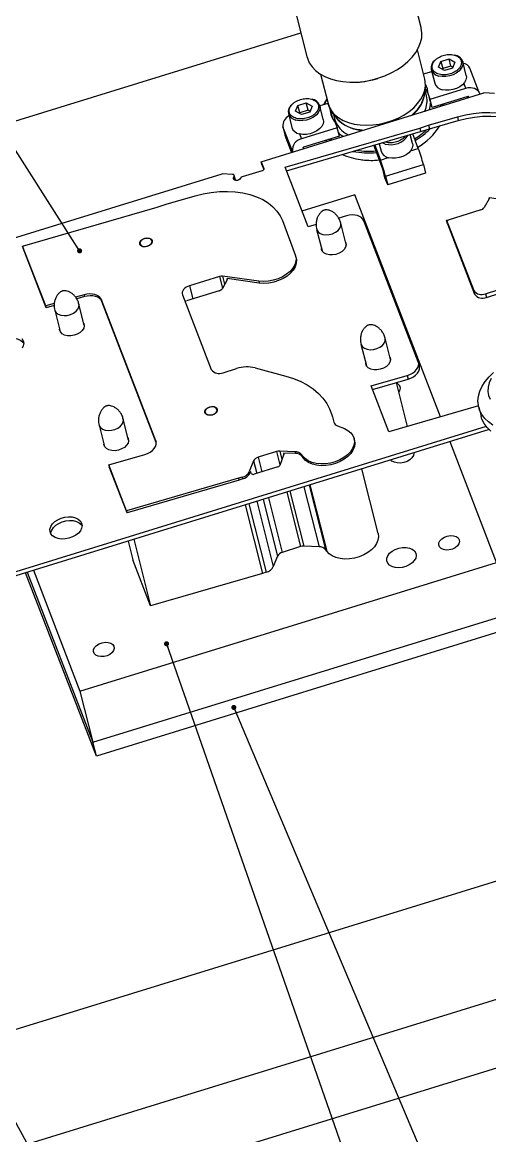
# Model space of a CAD drawing. Header units: millimetres. Extents: x 4 to 895, y 5 to 1495.
# Drawn here: x 657 to 750.6, y 181.5 to 404.5 of the extents above; entities that cross this region are included whole.
import ezdxf

# ---------------------------------------------------------------- set-up
doc = ezdxf.new("R2010")
doc.units = ezdxf.units.MM
doc.dimstyles.new('SLDDIMSTYLE1', dxfattribs={"dimtxt": 0.18, "dimasz": 1.016, "dimexe": 0, "dimexo": 0.0625, "dimgap": 0, "dimtad": 0, "dimtih": 1, "dimtoh": 1, "dimdec": 0, "dimrnd": 1e-09, "dimzin": 0, "dimdsep": 46, "dimtxsty": 'Standard', "dimblk1": 'DOT', "dimblk2": 'DOT', "dimsah": 1, "dimcen": 0.09, "dimadec": 0, "dimazin": 0, "dimtfac": 1.016, "dimtdec": 0, "dimtofl": 0, "dimtmove": 0, "dimatfit": 3, "dimldrblk": 'DOT', "dimfxl": 1, "dimfrac": 2, "dimtolj": 1, "dimtzin": 0, "dimarcsym": 0})

# ---------------------------------------------------------------- blocks, each defined once
blk = doc.blocks.new('_Dot')
at = {"color": 0, "linetype": 'ByBlock', "lineweight": -2}
blk.add_line((-0.5, 0), (-1, 0), dxfattribs=at)
at = {"color": 0, "linetype": 'ByBlock', "const_width": 0.5}
blk.add_lwpolyline([(-0.25, 0, 1), (0.25, 0, 1)], format="xyb", close=True, dxfattribs=at)

msp = doc.modelspace()

# ---------------------------------------------------------------- linework, layer by layer
at = {"color": 7, "linetype": 'Continuous', "lineweight": 25}
for p, q in [((736.909, 403.432), (731.435, 425.116)), ((708.529, 419.333), (714.002, 397.649)), ((554.185, 353.445), (712.803, 402.401)), ((737.642, 393.123), (736.16, 398.994)), ((740.841, 396.673), (742.493, 397.183)), ((742.493, 397.183), (743.674, 396.517)), ((742.862, 395.718), (742.493, 397.183)), ((738.917, 395.028), (739.61, 392.281)), ((740.37, 395.497), (740.841, 396.673)), ((741.551, 394.831), (740.37, 395.497)), ((740.841, 396.673), (741.21, 395.208)), ((741.21, 395.208), (741.15, 395.057)), ((742.862, 395.718), (741.21, 395.208)), ((743.203, 395.341), (741.551, 394.831)), ((743.263, 395.492), (742.862, 395.718)), ((743.674, 396.517), (743.203, 395.341)), ((745.913, 393.872), (745.219, 396.619)), ((748.532, 390.405), (746.649, 395.285)), ((716.768, 394.099), (718.25, 388.228)), ((737.383, 394.147), (739.012, 394.65)), ((704.855, 376.578), (749.466, 390.347)), ((737.608, 390.207), (737.749, 391.58)), ((737.971, 389.778), (737.681, 390.923)), ((738.695, 389.092), (745.849, 391.3)), ((751.569, 390.231), (749.466, 390.347)), ((712.226, 387.841), (713.879, 388.351)), ((713.879, 388.351), (715.06, 387.685)), ((714.248, 386.886), (713.879, 388.351)), ((718.214, 388.23), (716.618, 387.738)), ((718.214, 388.23), (718.629, 387.155)), ((738.695, 389.092), (738.28, 390.167)), ((738.28, 390.167), (738.695, 388.525)), ((739.111, 387.443), (738.695, 389.092)), ((739.111, 387.443), (738.794, 388.265)), ((746.265, 389.651), (739.111, 387.443)), ((741.149, 387.78), (741.182, 388.082)), ((741.512, 387.892), (741.464, 388.17)), ((746.243, 389.352), (746.142, 389.613)), ((746.429, 389.41), (746.379, 389.607)), ((748.582, 390.248), (748.622, 390.087)), ((710.303, 386.197), (710.996, 383.45)), ((711.756, 386.666), (712.226, 387.841)), ((712.937, 386), (711.756, 386.666)), ((712.596, 386.376), (712.226, 387.841)), ((712.596, 386.376), (712.536, 386.226)), ((714.248, 386.886), (712.596, 386.376)), ((714.589, 386.51), (712.937, 386)), ((714.649, 386.66), (714.248, 386.886)), ((715.06, 387.685), (714.589, 386.51)), ((717.298, 385.041), (716.605, 387.788)), ((718.629, 387.155), (719.043, 385.512)), ((718.888, 386.819), (719.664, 385.677)), ((719.259, 386.273), (719.548, 385.127)), ((740.817, 387.677), (740.864, 387.984)), ((719.045, 385.506), (719.049, 385.41)), ((719.681, 384.427), (720.096, 383.351)), ((736.602, 383.323), (738.39, 383.876)), ((738.39, 383.876), (744.152, 385.551)), ((738.39, 383.876), (738.575, 383.143)), ((738.575, 383.143), (744.337, 384.818)), ((744.152, 385.551), (744.337, 384.818)), ((711.097, 378.678), (709.215, 383.558)), ((709.215, 383.558), (709.649, 381.836)), ((709.629, 375.476), (736.602, 383.323)), ((710.952, 378.46), (709.649, 381.836)), ((709.903, 374.769), (736.787, 382.59)), ((720.096, 383.351), (712.942, 381.143)), ((720.512, 381.703), (713.359, 379.495)), ((720.512, 381.703), (720.096, 383.351)), ((735.157, 380.25), (734.718, 381.989)), ((736.33, 379.244), (735.215, 382.133)), ((736.602, 383.323), (736.787, 382.59)), ((736.787, 382.59), (738.575, 383.143)), ((713.332, 379.194), (713.282, 379.392)), ((718.398, 381.05), (718.632, 380.83)), ((718.76, 381.162), (719.008, 380.946)), ((729.163, 375.255), (727.388, 379.856)), ((727.586, 379.914), (728.747, 376.904)), ((728.473, 380.172), (728.855, 378.659)), ((736.953, 379.929), (737.062, 380.004)), ((711.097, 378.678), (711.138, 378.517)), ((724.986, 376.956), (725.119, 376.941)), ((705.029, 374.743), (701.073, 373.522)), ((704.855, 376.578), (705.388, 375.197)), ((705.04, 375.846), (704.855, 376.578)), ((705.04, 375.846), (705.369, 374.993)), ((714.257, 363.509), (709.629, 375.476)), ((729.649, 373.363), (729.206, 375.121)), ((729.759, 373.672), (737.342, 376.013)), ((737.342, 376.013), (737.777, 374.291)), ((652.396, 360.387), (697.007, 374.156)), ((699.11, 374.04), (697.007, 374.156)), ((699.32, 373.359), (699.446, 373.675)), ((699.446, 373.675), (699.631, 372.942)), ((699.644, 373.09), (699.459, 373.823)), ((699.596, 372.854), (699.631, 372.942)), ((730.194, 371.951), (729.649, 373.363)), ((729.759, 373.672), (730.194, 371.951)), ((737.777, 374.291), (730.194, 371.951)), ((684.05, 367.498), (685.838, 368.051)), ((685.838, 368.051), (691.6, 369.726)), ((723.599, 369.954), (713.027, 366.691)), ((740.76, 325.47), (723.599, 369.954)), ((750.497, 369.113), (749.537, 367.402)), ((756.924, 368.466), (750.498, 369.365)), ((750.498, 369.365), (750.533, 369.226)), ((657.078, 359.651), (684.05, 367.498)), ((748.865, 366.915), (742.322, 364.895)), ((709.123, 364.769), (711.69, 357.916)), ((715.865, 363.977), (714.257, 363.509)), ((721.924, 365.74), (720.38, 365.29)), ((721.888, 359.993), (720.815, 364.247)), ((736.319, 336.519), (725.425, 364.76)), ((741.961, 364.879), (747.416, 350.77)), ((742.146, 364.146), (741.961, 364.879)), ((742.146, 364.146), (747.601, 350.038)), ((715.967, 363.023), (717.041, 358.769)), ((715.967, 363.023), (716.006, 362.899)), ((661.705, 347.684), (657.078, 359.651)), ((657.078, 359.651), (657.17, 359.285)), ((661.798, 347.318), (657.17, 359.285)), ((680.577, 360.104), (680.617, 359.944)), ((683.041, 360.556), (683.001, 360.716)), ((711.861, 357.299), (711.769, 357.665)), ((696.514, 353.6), (690.505, 351.745)), ((698.037, 352.921), (697.078, 351.21)), ((704.373, 352.641), (697.126, 353.655)), ((704.465, 352.274), (698.039, 353.174)), ((698.039, 353.174), (698.074, 353.035)), ((696.406, 350.724), (689.863, 348.704)), ((747.416, 350.77), (747.601, 350.038)), ((749.798, 350.133), (752.451, 350.952)), ((749.798, 350.133), (749.983, 349.4)), ((749.983, 349.4), (752.636, 350.22)), ((663.416, 348.182), (661.705, 347.684)), ((669.372, 349.914), (667.686, 349.424)), ((669.465, 349.548), (667.92, 349.099)), ((669.429, 343.802), (668.355, 348.056)), ((683.768, 320.694), (672.873, 348.935)), ((683.848, 320.36), (672.966, 348.569)), ((689.071, 349.928), (694.865, 334.945)), ((661.705, 347.684), (661.798, 347.318)), ((663.405, 347.785), (661.798, 347.318)), ((663.507, 346.832), (664.581, 342.578)), ((663.507, 346.832), (663.547, 346.708)), ((730.767, 336.977), (729.693, 341.231)), ((724.846, 340.008), (725.919, 335.753)), ((724.846, 340.008), (724.885, 339.884)), ((697.246, 334.308), (699.899, 335.127)), ((703.618, 335.271), (709.794, 333.617)), ((736.552, 335.638), (736.367, 336.37)), ((726.887, 331.676), (734.097, 333.773)), ((727.161, 330.969), (734.282, 333.041)), ((734.157, 323.549), (731.934, 332.358)), ((734.097, 333.773), (734.282, 333.041)), ((730.447, 322.47), (726.887, 331.676)), ((693.599, 326.347), (693.639, 326.188)), ((696.063, 326.8), (696.023, 326.959)), ((718.992, 325.899), (719.117, 325.454)), ((748.364, 327.682), (730.447, 322.47)), ((748.431, 327.378), (748.893, 325.546)), ((749.928, 323.524), (604.426, 278.615)), ((672.386, 323.816), (673.46, 319.562)), ((672.386, 323.816), (672.426, 323.692)), ((678.308, 320.786), (677.234, 325.04)), ((719.117, 325.454), (719.42, 324.378)), ((720.12, 323.679), (721.511, 323.114)), ((750.505, 322.912), (604.394, 277.816)), ((723.546, 320.763), (723.453, 321.129)), ((752.011, 296.304), (742.678, 320.496)), ((674.336, 315.851), (681.546, 317.948)), ((707.95, 318.517), (704.245, 317.374)), ((709.368, 317.971), (708.558, 315.742)), ((711.647, 318.493), (708.578, 318.603)), ((711.739, 318.126), (709.319, 318.213)), ((709.319, 318.213), (709.375, 317.991)), ((713.175, 317.611), (712.951, 317.923)), ((713.267, 317.244), (713.044, 317.557)), ((677.896, 306.645), (674.336, 315.851)), ((674.336, 315.851), (674.428, 315.485)), ((677.988, 306.279), (674.428, 315.485)), ((703.327, 316.644), (702.476, 314.521)), ((702.714, 314.519), (702.568, 314.155)), ((702.858, 314.147), (702.714, 314.519)), ((708.201, 315.453), (703.453, 313.987)), ((728.261, 302.083), (724.991, 315.037)), ((700.331, 313.172), (677.896, 306.645)), ((700.423, 312.806), (677.988, 306.279)), ((701.052, 313.395), (700.331, 313.172)), ((700.331, 313.172), (700.423, 312.806)), ((701.144, 313.028), (700.423, 312.806)), ((701.676, 307.841), (705.139, 294.125)), ((677.896, 306.645), (677.988, 306.279)), ((678.188, 300.592), (679.144, 296.804)), ((679.334, 300.946), (682.704, 287.598)), ((712.758, 299.471), (709.053, 298.327)), ((716.455, 299.446), (713.386, 299.557)), ((717.983, 298.564), (717.759, 298.877)), ((682.704, 287.598), (679.144, 296.804)), ((708.135, 297.598), (707.284, 295.474)), ((659.22, 294.738), (668.553, 270.545)), ((668.553, 270.545), (752.011, 296.304)), ((671.836, 257.542), (657.671, 294.259)), ((657.998, 294.36), (671.142, 260.289)), ((705.139, 294.125), (682.704, 287.598)), ((705.86, 294.348), (705.139, 294.125)), ((671.142, 260.289), (754.6, 286.048)), ((755.293, 283.301), (671.836, 257.542)), ((668.553, 270.545), (671.142, 260.289)), ((671.836, 257.542), (671.142, 260.289)), ((834.457, 257.939), (567.391, 175.511)), ((840.004, 235.962), (572.939, 153.534)), ((844.74, 223.687), (577.675, 141.259))]:
    msp.add_line(p, q, dxfattribs=at)
at = {"color": 8, "linetype": 'Continuous', "lineweight": 25}
for p, q in [((745.849, 391.3), (745.463, 392.3)), ((746.379, 389.607), (746.374, 389.62)), ((735.008, 385.885), (735.447, 386.277)), ((712.557, 382.143), (712.942, 381.143)), ((734.776, 378.764), (736.33, 379.244)), ((728.747, 376.904), (730.302, 377.383)), ((705.388, 375.197), (705.401, 375.147)), ((699.32, 373.359), (699.423, 372.949)), ((696.514, 353.6), (697.105, 351.259)), ((697.126, 353.655), (697.536, 352.028)), ((704.373, 352.641), (704.465, 352.274)), ((690.505, 351.745), (691.17, 349.108)), ((669.372, 349.914), (669.465, 349.548)), ((672.873, 348.935), (672.966, 348.569)), ((683.768, 320.694), (683.844, 320.392)), ((704.245, 317.374), (704.981, 314.459)), ((707.95, 318.517), (708.613, 315.892)), ((708.578, 318.603), (708.996, 316.947)), ((711.647, 318.493), (711.739, 318.126)), ((712.951, 317.923), (713.044, 317.557)), ((713.175, 317.611), (713.267, 317.244)), ((702.476, 314.521), (702.568, 314.155)), ((703.327, 316.644), (703.958, 314.143)), ((701.052, 313.395), (701.144, 313.028)), ((709.997, 310.409), (712.758, 299.471)), ((710.599, 310.595), (713.386, 299.557)), ((713.421, 311.466), (716.455, 299.446)), ((714.497, 311.798), (717.759, 298.877)), ((714.631, 311.84), (717.983, 298.564)), ((702.397, 308.064), (705.86, 294.348)), ((703.983, 308.553), (707.284, 295.474)), ((705.269, 308.95), (708.135, 297.598)), ((706.292, 309.266), (709.053, 298.327))]:
    msp.add_line(p, q, dxfattribs=at)
at = {"color": 7, "linetype": 'Continuous', "lineweight": 25, "flags": 128}
for points in [[(728.252, 393.291), (729.616, 393.773), (730.916, 394.358), (732.134, 395.036), (733.25, 395.798), (734.248, 396.632), (735.113, 397.525), (735.831, 398.464), (736.392, 399.435), (736.788, 400.422), (737.011, 401.411), (737.06, 402.386), (736.932, 403.334), (736.909, 403.432)], [(714.002, 397.649), (714.108, 397.288), (714.495, 396.409), (715.048, 395.593), (715.759, 394.851), (716.617, 394.196), (717.608, 393.637), (718.719, 393.183), (719.932, 392.84), (721.229, 392.614), (722.589, 392.508), (723.994, 392.524), (725.42, 392.661), (726.847, 392.918), (728.252, 393.291)], [(718.25, 388.228), (718.538, 387.428), (719.001, 386.659), (719.624, 385.963), (720.395, 385.35), (721.3, 384.833), (722.325, 384.419), (723.449, 384.118), (724.654, 383.933), (725.918, 383.869), (727.218, 383.926), (728.53, 384.103), (729.833, 384.398), (731.101, 384.805), (732.314, 385.317), (733.448, 385.924), (734.484, 386.616), (735.404, 387.381), (736.19, 388.204), (736.83, 389.071), (737.311, 389.967), (737.624, 390.876), (737.765, 391.781), (737.731, 392.667), (737.642, 393.123)], [(745.913, 393.872), (745.955, 393.485), (745.855, 392.972), (745.589, 392.465), (745.17, 391.992), (744.621, 391.576), (743.972, 391.242), (743.258, 391.006), (742.517, 390.882), (741.789, 390.877), (741.114, 390.99)], [(745.849, 391.3), (746.304, 391.404), (746.758, 391.436), (747.195, 391.396), (747.597, 391.284), (747.949, 391.106), (748.238, 390.867), (748.451, 390.577), (748.582, 390.248)], [(718.018, 389.146), (717.718, 388.683), (717.322, 387.955)], [(718.04, 389.059), (717.884, 388.811), (717.45, 387.995)], [(744.152, 385.551), (745.764, 385.957), (747.395, 386.243), (749.026, 386.407), (750.636, 386.446), (752.206, 386.359), (753.716, 386.148), (755.148, 385.815), (756.484, 385.365), (757.708, 384.803), (758.804, 384.135), (759.76, 383.37), (760.563, 382.518), (761.204, 381.589), (761.675, 380.594)], [(717.298, 385.041), (717.341, 384.653), (717.241, 384.141), (716.975, 383.634), (716.556, 383.16), (716.007, 382.745), (715.358, 382.41), (714.644, 382.175), (713.903, 382.051), (713.175, 382.045), (712.5, 382.158)], [(744.337, 384.818), (745.949, 385.224), (747.58, 385.511), (749.211, 385.674), (750.821, 385.713), (752.391, 385.626), (753.901, 385.416), (755.333, 385.083), (756.669, 384.633), (757.893, 384.07), (758.989, 383.403), (759.945, 382.638), (760.748, 381.786), (761.389, 380.856), (761.86, 379.861)], [(717.766, 380.855), (717.863, 380.697), (717.92, 380.61)], [(735.157, 380.25), (735.199, 379.863), (735.1, 379.35), (734.833, 378.843), (734.414, 378.37), (733.866, 377.954), (733.217, 377.62), (732.502, 377.384), (731.761, 377.26), (731.034, 377.255), (730.358, 377.368)], [(736.245, 379.465), (736.773, 379.805), (736.953, 379.929)], [(705.388, 375.197), (705.402, 375.134), (705.397, 375.069), (705.373, 375.002), (705.332, 374.937), (705.274, 374.877), (705.203, 374.823), (705.12, 374.778), (705.029, 374.743)], [(699.446, 373.675), (699.464, 373.741), (699.462, 373.807), (699.442, 373.868), (699.404, 373.922), (699.35, 373.968), (699.28, 374.004), (699.2, 374.028), (699.11, 374.04)], [(700.726, 373.257), (700.585, 373.07), (700.362, 372.921), (700.089, 372.83), (699.808, 372.812), (699.559, 372.868), (699.379, 372.992), (699.295, 373.164), (699.32, 373.359)], [(691.6, 369.726), (693.212, 370.132), (694.844, 370.418), (696.474, 370.582), (698.085, 370.621), (699.654, 370.534), (701.164, 370.323), (702.596, 369.99), (703.932, 369.54), (705.156, 368.978), (706.252, 368.31), (707.208, 367.545), (708.012, 366.693), (708.653, 365.764), (709.123, 364.769)], [(725.425, 364.76), (725.235, 365.097), (724.946, 365.389), (724.568, 365.624), (724.116, 365.795), (723.605, 365.894), (723.056, 365.918), (722.489, 365.866), (721.924, 365.74)], [(683.005, 360.785), (683.028, 360.457), (682.862, 360.122), (682.533, 359.83), (682.09, 359.627), (681.602, 359.543), (681.142, 359.591), (680.781, 359.763), (680.573, 360.034), (680.55, 360.362), (680.715, 360.698), (681.044, 360.989), (681.487, 361.192), (681.975, 361.276), (682.435, 361.228), (682.797, 361.056), (683.005, 360.785)], [(680.596, 360.042), (680.8, 359.776), (681.155, 359.607), (681.606, 359.56), (682.085, 359.642), (682.518, 359.842), (682.841, 360.127), (683.003, 360.456), (682.981, 360.778), (682.777, 361.043), (682.422, 361.212), (681.971, 361.259), (681.493, 361.177), (681.059, 360.978), (680.736, 360.692), (680.574, 360.363), (680.596, 360.042)], [(721.775, 360.443), (721.816, 360.35), (721.888, 359.904), (721.776, 359.436), (721.488, 358.981), (721.046, 358.572), (720.483, 358.24), (719.84, 358.009), (719.164, 357.897), (718.507, 357.911), (717.917, 358.052), (717.437, 358.307), (717.103, 358.659), (716.94, 359.081), (716.927, 359.219)], [(711.69, 357.916), (711.834, 357.272), (711.796, 356.596), (711.579, 355.911), (711.189, 355.24), (710.641, 354.605), (709.951, 354.027), (709.144, 353.525), (708.246, 353.118), (707.287, 352.818), (706.3, 352.635), (705.318, 352.575), (704.373, 352.641)], [(711.861, 357.299), (711.926, 356.906), (711.888, 356.23), (711.671, 355.545), (711.282, 354.874), (710.733, 354.238), (710.044, 353.66), (709.236, 353.159), (708.338, 352.752), (707.38, 352.451), (706.393, 352.268), (705.41, 352.209), (704.465, 352.274)], [(690.505, 351.745), (690.141, 351.606), (689.81, 351.426), (689.524, 351.211), (689.294, 350.969), (689.129, 350.709), (689.034, 350.443), (689.015, 350.179), (689.071, 349.928)], [(672.873, 348.935), (672.683, 349.272), (672.394, 349.564), (672.016, 349.799), (671.564, 349.97), (671.054, 350.069), (670.504, 350.093), (669.937, 350.041), (669.372, 349.914)], [(672.966, 348.569), (672.776, 348.906), (672.487, 349.198), (672.109, 349.433), (671.656, 349.604), (671.146, 349.703), (670.597, 349.726), (670.029, 349.674), (669.465, 349.548)], [(669.316, 344.252), (669.357, 344.158), (669.429, 343.713), (669.317, 343.245), (669.029, 342.79), (668.587, 342.381), (668.024, 342.049), (667.381, 341.818), (666.705, 341.706), (666.048, 341.72), (665.458, 341.86), (664.978, 342.116), (664.644, 342.468), (664.481, 342.89), (664.468, 343.028)], [(651.036, 338.606), (651.054, 338.81), (651.218, 339.328), (651.547, 339.829), (652.021, 340.287), (652.616, 340.678), (653.299, 340.979), (654.033, 341.176), (654.78, 341.256), (655.498, 341.217), (656.149, 341.059), (656.698, 340.792), (657.115, 340.43), (657.288, 340.184)], [(656.93, 341.163), (657.193, 340.725)], [(657.193, 340.725), (657.288, 340.236), (657.209, 339.721), (656.961, 339.208)], [(730.654, 337.428), (730.695, 337.334), (730.767, 336.888), (730.655, 336.42), (730.367, 335.965), (729.925, 335.557), (729.362, 335.224), (728.719, 334.994), (728.043, 334.881), (727.386, 334.896), (726.796, 335.036), (726.316, 335.291), (725.982, 335.643), (725.819, 336.065), (725.806, 336.204)], [(734.097, 333.773), (734.655, 333.976), (735.165, 334.245), (735.607, 334.569), (735.965, 334.935), (736.222, 335.329), (736.371, 335.735), (736.403, 336.137), (736.319, 336.519)], [(734.282, 333.041), (734.84, 333.244), (735.35, 333.512), (735.792, 333.836), (736.149, 334.202), (736.407, 334.596), (736.556, 335.002), (736.588, 335.404), (736.552, 335.638)], [(709.794, 333.617), (711.332, 333.137), (712.766, 332.547), (714.085, 331.852), (715.276, 331.06), (716.329, 330.176), (717.234, 329.21), (717.984, 328.168), (718.572, 327.061), (718.992, 325.899)], [(751.281, 323.826), (750.385, 324.447), (749.634, 325.158), (749.04, 325.949), (748.612, 326.807), (748.358, 327.718), (748.28, 328.669), (748.38, 329.643), (748.657, 330.626), (749.107, 331.602), (749.721, 332.556), (750.491, 333.473), (751.405, 334.338)], [(750.921, 333.127), (750.539, 332.278), (750.323, 331.423), (750.279, 330.581), (750.407, 329.766), (750.704, 328.996)], [(696.027, 327.029), (696.05, 326.701), (695.884, 326.365), (695.555, 326.074), (695.113, 325.871), (694.624, 325.787), (694.164, 325.834), (693.803, 326.007), (693.595, 326.278), (693.572, 326.606), (693.738, 326.941), (694.067, 327.233), (694.509, 327.436), (694.997, 327.52), (695.457, 327.472), (695.819, 327.299), (696.027, 327.029)], [(693.619, 326.285), (693.823, 326.02), (694.177, 325.851), (694.628, 325.804), (695.107, 325.886), (695.541, 326.085), (695.863, 326.371), (696.026, 326.7), (696.003, 327.021), (695.799, 327.287), (695.445, 327.456), (694.994, 327.503), (694.515, 327.42), (694.081, 327.221), (693.759, 326.936), (693.596, 326.607), (693.619, 326.285)], [(750.847, 322.615), (750.096, 323.327), (749.502, 324.118), (749.075, 324.976), (748.893, 325.546)], [(678.194, 321.236), (678.236, 321.143), (678.308, 320.697), (678.196, 320.229), (677.908, 319.774), (677.466, 319.365), (676.903, 319.033), (676.259, 318.802), (675.584, 318.69), (674.927, 318.704), (674.336, 318.845), (673.857, 319.1), (673.523, 319.452), (673.36, 319.874), (673.347, 320.012)], [(721.511, 323.114), (722.213, 322.752), (722.782, 322.293), (723.198, 321.752), (723.449, 321.147), (723.525, 320.497), (723.425, 319.824), (723.152, 319.15), (722.715, 318.496), (722.127, 317.884), (721.409, 317.335), (720.583, 316.865), (719.677, 316.491), (718.72, 316.224), (717.743, 316.073), (716.779, 316.044), (715.859, 316.136), (715.012, 316.348), (714.267, 316.672), (713.648, 317.097), (713.175, 317.611)], [(681.546, 317.948), (682.103, 318.151), (682.613, 318.42), (683.056, 318.744), (683.413, 319.11), (683.671, 319.504), (683.819, 319.91), (683.852, 320.312), (683.768, 320.694)], [(723.546, 320.763), (723.618, 320.131), (723.518, 319.458), (723.245, 318.783), (722.807, 318.13), (722.22, 317.518), (721.501, 316.968), (720.675, 316.499), (719.769, 316.124), (718.812, 315.857), (717.836, 315.707), (716.872, 315.677), (715.951, 315.77), (715.105, 315.982), (714.359, 316.306), (713.74, 316.731), (713.267, 317.244)], [(735.459, 318.268), (735.458, 318.205), (735.347, 317.742), (735.062, 317.291), (734.625, 316.886), (734.067, 316.558), (733.43, 316.329), (732.761, 316.218), (732.111, 316.232), (731.526, 316.371), (731.051, 316.624), (730.821, 316.837)], [(668.877, 304.19), (668.972, 303.7), (668.893, 303.185), (668.645, 302.672), (668.241, 302.189), (667.703, 301.762), (667.06, 301.414), (666.346, 301.163), (665.601, 301.024), (664.863, 301.003), (664.174, 301.102), (663.57, 301.316), (663.084, 301.632), (662.741, 302.035), (662.561, 302.501), (662.553, 303.007), (662.718, 303.525), (663.046, 304.026), (663.52, 304.484), (664.115, 304.875), (664.798, 305.176), (665.533, 305.373), (666.279, 305.453), (666.997, 305.414), (667.648, 305.256), (668.197, 304.989), (668.614, 304.627), (668.877, 304.19)], [(662.72, 302.07), (662.738, 302.275), (662.903, 302.792), (663.231, 303.294), (663.705, 303.752), (664.3, 304.142), (664.983, 304.444), (665.717, 304.64), (666.464, 304.721), (667.182, 304.681), (667.833, 304.524), (668.382, 304.257), (668.799, 303.895), (668.972, 303.648)], [(728.261, 302.083), (728.333, 301.451), (728.233, 300.778), (727.96, 300.103), (727.523, 299.449), (726.935, 298.838), (726.217, 298.288), (725.391, 297.818), (724.485, 297.444), (723.528, 297.177), (722.551, 297.026), (721.587, 296.997), (720.667, 297.09), (719.82, 297.301), (719.075, 297.625), (718.456, 298.051), (717.983, 298.564)], [(744.517, 300.859), (744.575, 300.447), (744.448, 300.016), (744.147, 299.604), (743.699, 299.248), (743.143, 298.98), (742.529, 298.823), (741.912, 298.791), (741.346, 298.888), (740.882, 299.104), (740.561, 299.421), (740.411, 299.809), (740.445, 300.236), (740.662, 300.662), (741.041, 301.05), (741.548, 301.366), (742.14, 301.581), (742.762, 301.676), (743.36, 301.643), (743.881, 301.485), (744.278, 301.216), (744.517, 300.859)], [(735.813, 298.173), (735.9, 297.687), (735.801, 297.177), (735.524, 296.673), (735.085, 296.208), (734.512, 295.812), (733.84, 295.508), (733.113, 295.316), (732.376, 295.248), (731.675, 295.308), (731.054, 295.493), (730.553, 295.791), (730.202, 296.183), (730.024, 296.644), (730.03, 297.146), (730.219, 297.658), (730.581, 298.146), (731.091, 298.58), (731.718, 298.933), (732.423, 299.183), (733.16, 299.314), (733.885, 299.318), (734.551, 299.194), (735.117, 298.951), (735.547, 298.603), (735.813, 298.173)], [(675.366, 279.516), (675.424, 279.104), (675.297, 278.673), (674.996, 278.261), (674.548, 277.905), (673.992, 277.637), (673.378, 277.48), (672.761, 277.448), (672.195, 277.545), (671.731, 277.761), (671.41, 278.078), (671.26, 278.466), (671.295, 278.893), (671.511, 279.319), (671.89, 279.707), (672.397, 280.023), (672.989, 280.238), (673.611, 280.333), (674.209, 280.3), (674.73, 280.142), (675.127, 279.873), (675.366, 279.516)]]:
    msp.add_lwpolyline(points, dxfattribs=at)
at = {"color": 8, "linetype": 'Continuous', "lineweight": 25, "flags": 128}
for points in [[(745.219, 396.619), (745.261, 396.232), (745.162, 395.719), (744.895, 395.213), (744.476, 394.739), (743.928, 394.323), (743.279, 393.989), (742.564, 393.753), (741.823, 393.63), (741.096, 393.624), (740.42, 393.737)], [(716.605, 387.787), (716.647, 387.4), (716.548, 386.888), (716.281, 386.381), (715.862, 385.907), (715.314, 385.492), (714.665, 385.157), (713.95, 384.922), (713.209, 384.798), (712.481, 384.792), (711.806, 384.905)], [(729.665, 380.115), (729.078, 380.34), (729.069, 380.345)], [(716.006, 362.899), (716.254, 362.513), (716.661, 362.209), (717.196, 362.012), (717.819, 361.934), (718.485, 361.983), (719.144, 362.155), (719.747, 362.436), (720.249, 362.806), (720.614, 363.238), (720.814, 363.699), (720.833, 364.155), (720.815, 364.247)], [(663.547, 346.708), (663.795, 346.321), (664.202, 346.018), (664.736, 345.82), (665.36, 345.743), (666.026, 345.792), (666.685, 345.963), (667.288, 346.245), (667.79, 346.615), (668.155, 347.047), (668.354, 347.508), (668.374, 347.964), (668.355, 348.056)], [(724.885, 339.884), (725.133, 339.497), (725.54, 339.194), (726.075, 338.996), (726.698, 338.919), (727.364, 338.968), (728.023, 339.139), (728.626, 339.42), (729.128, 339.79), (729.493, 340.222), (729.692, 340.683), (729.712, 341.14), (729.693, 341.231)], [(672.426, 323.692), (672.674, 323.306), (673.08, 323.002), (673.615, 322.805), (674.239, 322.727), (674.905, 322.776), (675.564, 322.948), (676.167, 323.229), (676.669, 323.599), (677.033, 324.031), (677.233, 324.492), (677.253, 324.948), (677.234, 325.04)]]:
    msp.add_lwpolyline(points, dxfattribs=at)
at = {"color": 7, "linetype": 'Continuous', "lineweight": 25}
for centre, radius, start, end in [((743.38, 396.007), 1.939, 18.38711, 81.68481), ((740.869, 395.338), 1.977, 129.61575, 189.02647), ((745.084, 394.57), 1.72, 24.52687, 82.60394), ((734.075, 388.254), 4.657, 25.56118, 38.75686), ((733.944, 390.047), 4.338, 1.59081, 28.02207), ((741.444, 392.895), 1.934, 198.50622, 260.16158), ((714.765, 387.175), 1.939, 18.38711, 81.68481), ((731.102, 391.225), 6.585, 311.28486, 351.10388), ((746.3, 389.574), 0.085, 23.09456, 114.81294), ((712.255, 386.507), 1.977, 129.61575, 189.02647), ((723.053, 387.294), 4.426, 181.81218, 220.37846), ((723.656, 388.288), 4.783, 209.92201, 230.51006), ((711.267, 383.852), 2.073, 114.1988, 188.15913), ((724.958, 389.677), 6.635, 217.07853, 261.09227), ((730.171, 390.08), 12.222, 299.78478, 328.74031), ((712.83, 384.064), 1.934, 198.50622, 260.16158), ((728.31, 393.495), 14.306, 300.56241, 312.59048), ((728.52, 393.18), 14.281, 300.24303, 315.59082), ((713.388, 378.886), 2.301, 101.17355, 185.18185), ((713.377, 379.401), 0.0959, 101.17355, 185.18185), ((705.463, 367.802), 32.919, 14.44387, 20.33965), ((726.805, 391.386), 14.546, 246.7779, 276.74419), ((726.463, 394.443), 16.124, 258.43061, 275.30939), ((726.46, 394.795), 16.122, 261.15554, 274.84905), ((726.92, 393.269), 16.427, 263.70493, 275.59402), ((697.88, 365.461), 32.919, 14.44387, 20.33965), ((730.689, 379.273), 1.934, 198.50622, 260.16158), ((727.877, 374.779), 1.372, 14.44387, 20.33965), ((699.415, 373.035), 0.235, 336.69403, 13.60382), ((701.211, 372.982), 0.558, 104.34296, 150.41518), ((750.296, 369.24), 0.238, 327.60131, 31.72096), ((748.57, 368.029), 1.153, 284.84501, 327.01674), ((742.11, 365.553), 0.691, 257.48594, 287.86262), ((696.945, 352.235), 1.431, 82.736, 107.532), ((697.837, 353.049), 0.238, 327.60131, 31.72096), ((696.111, 351.838), 1.153, 284.84501, 327.01674), ((748.985, 351.862), 1.911, 214.82465, 295.19642), ((689.648, 349.379), 0.708, 262.40572, 287.66404), ((749.17, 351.129), 1.911, 214.82465, 295.19642), ((696.433, 336.037), 1.911, 214.82465, 295.19642), ((702.013, 328.608), 6.854, 76.45278, 107.96273), ((731.517, 331.007), 1.28, 24.94079, 69.17267), ((731.579, 331.203), 1.152, 317.11325, 17.35865), ((720.479, 324.739), 1.119, 198.7949, 251.28344), ((704.586, 316.002), 1.414, 103.93557, 152.95981), ((708.519, 316.69), 1.914, 88.24588, 107.31016), ((709.157, 318.054), 0.227, 338.4346, 44.59519), ((711.704, 316.844), 1.649, 40.84694, 91.96896), ((711.796, 316.478), 1.649, 40.84694, 91.96896), ((700.533, 315.514), 2.182, 283.7496, 332.92869), ((708.074, 315.974), 0.537, 283.69183, 334.40996), ((700.626, 315.148), 2.182, 283.7496, 332.92869), ((703.25, 314.42), 0.478, 214.81868, 295.17604), ((713.327, 297.643), 1.914, 88.24588, 107.31016), ((716.512, 297.798), 1.649, 40.84694, 91.96896), ((709.394, 296.955), 1.414, 103.93557, 152.95981), ((705.341, 296.467), 2.182, 283.7496, 332.92869)]:
    msp.add_arc(centre, radius, start, end, dxfattribs=at)
at = {"color": 8, "linetype": 'Continuous', "lineweight": 25}
for centre, radius, start, end in [((740.751, 395.642), 1.934, 198.51117, 260.16121), ((731.263, 391.005), 6.394, 307.45697, 355.27064), ((733.475, 388.73), 4.616, 333.75998, 13.11664), ((733.751, 388.442), 5.046, 343.25956, 357.99759), ((712.137, 386.811), 1.934, 198.51117, 260.16121), ((724.392, 386.575), 5.055, 196.64711, 245.73338), ((725.715, 391.148), 8.302, 232.09552, 266.51611), ((726.257, 393.961), 11.086, 257.88346, 265.42482), ((730.768, 384.214), 4.246, 254.93089, 326.46836)]:
    msp.add_arc(centre, radius, start, end, dxfattribs=at)
at = {"color": 7, "linetype": 'Continuous', "lineweight": 25}
for points, knots in [([(739.16, 395.124), (739.109, 395.367), (739.031, 395.742), (739.222, 396.281), (739.478, 396.69), (739.844, 397.069), (740.422, 397.504), (740.961, 397.713), (741.311, 397.848)], [0, 0, 0, 0, 0.2394568, 0.3683607, 0.5, 0.6316393, 0.7605432, 1, 1, 1, 1]), ([(741.311, 397.848), (741.681, 397.935), (742.249, 398.068), (743.004, 398.044), (743.554, 397.948), (744.039, 397.767), (744.55, 397.445), (744.952, 396.912), (745.004, 396.269), (744.823, 395.734), (744.566, 395.324), (744.199, 394.945), (743.622, 394.51), (743.083, 394.301), (742.732, 394.166)], [0, 0, 0, 0, 0.1197284, 0.1841803, 0.25, 0.3158197, 0.3802716, 0.5, 0.6197284, 0.6841803, 0.75, 0.8158197, 0.8802716, 1, 1, 1, 1]), ([(742.732, 394.166), (742.363, 394.079), (741.794, 393.946), (741.04, 393.97), (740.489, 394.066), (740.006, 394.247), (739.484, 394.566), (739.288, 394.904), (739.16, 395.124)], [0, 0, 0, 0, 0.2394568, 0.3683607, 0.5, 0.6316393, 0.7605432, 1, 1, 1, 1]), ([(723.442, 392.52), (723.618, 392.515), (724.508, 392.484), (726.152, 392.713), (727.559, 393.086), (728.242, 393.267)], [0, 0, 0, 0, 0.1126047, 0.5692046, 1, 1, 1, 1]), ([(714.118, 385.334), (713.749, 385.248), (713.18, 385.115), (712.425, 385.139), (711.876, 385.235), (711.39, 385.415), (710.879, 385.737), (710.477, 386.271), (710.426, 386.913), (710.606, 387.448), (710.864, 387.858), (711.23, 388.237), (711.808, 388.672), (712.347, 388.881), (712.697, 389.017)], [0, 0, 0, 0, 0.1197284, 0.1841803, 0.25, 0.3158197, 0.3802716, 0.5, 0.6197284, 0.6841803, 0.75, 0.8158197, 0.8802716, 1, 1, 1, 1]), ([(712.697, 389.017), (713.067, 389.103), (713.635, 389.236), (714.39, 389.212), (714.94, 389.116), (715.423, 388.935), (715.945, 388.617), (716.141, 388.278), (716.269, 388.059)], [0, 0, 0, 0, 0.2394568, 0.3683607, 0.5, 0.6316393, 0.7605432, 1, 1, 1, 1]), ([(716.269, 388.059), (716.32, 387.815), (716.399, 387.441), (716.207, 386.902), (715.952, 386.493), (715.585, 386.114), (715.008, 385.679), (714.468, 385.47), (714.118, 385.334)], [0, 0, 0, 0, 0.2394568, 0.3683607, 0.5, 0.6316393, 0.7605432, 1, 1, 1, 1]), ([(720.794, 364.243), (720.765, 364.375), (720.681, 364.757), (720.387, 365.321), (719.965, 365.896), (719.48, 366.342), (718.979, 366.658), (718.502, 366.851), (718.084, 366.934), (717.795, 366.94), (717.572, 366.9), (717.423, 366.852), (717.195, 366.748), (716.892, 366.533), (716.525, 366.141), (716.201, 365.62), (715.96, 364.988), (715.839, 364.284), (715.839, 363.586), (715.948, 363.146), (715.998, 362.945)], [0, 0, 0, 0, 0.04254692, 0.12263283, 0.19786268, 0.26809973, 0.33276108, 0.39080236, 0.44074966, 0.48082443, 0.49511329, 0.50932585, 0.52739977, 0.58126486, 0.64145029, 0.70926344, 0.7819998, 0.85773762, 0.93518186, 1, 1, 1, 1]), ([(668.335, 348.051), (668.306, 348.184), (668.221, 348.565), (667.928, 349.13), (667.506, 349.705), (667.021, 350.15), (666.52, 350.467), (666.043, 350.659), (665.625, 350.743), (665.336, 350.748), (665.113, 350.708), (664.964, 350.661), (664.735, 350.557), (664.433, 350.342), (664.066, 349.949), (663.742, 349.429), (663.5, 348.797), (663.379, 348.093), (663.38, 347.395), (663.489, 346.954), (663.539, 346.754)], [0, 0, 0, 0, 0.0425469, 0.1226328, 0.1978627, 0.2680997, 0.3327611, 0.3908024, 0.4407497, 0.4808244, 0.4951133, 0.5093259, 0.5273998, 0.5812649, 0.6414503, 0.7092634, 0.7819998, 0.8577376, 0.9351819, 1, 1, 1, 1]), ([(729.673, 341.227), (729.644, 341.359), (729.559, 341.741), (729.266, 342.305), (728.844, 342.88), (728.359, 343.326), (727.858, 343.642), (727.381, 343.835), (726.963, 343.918), (726.674, 343.924), (726.451, 343.884), (726.302, 343.837), (726.073, 343.732), (725.771, 343.517), (725.404, 343.125), (725.08, 342.604), (724.838, 341.972), (724.717, 341.268), (724.718, 340.57), (724.827, 340.13), (724.877, 339.929)], [0, 0, 0, 0, 0.0425469, 0.1226328, 0.1978627, 0.2680997, 0.3327611, 0.3908024, 0.4407497, 0.4808244, 0.4951133, 0.5093259, 0.5273998, 0.5812649, 0.6414503, 0.7092634, 0.7819998, 0.8577376, 0.9351819, 1, 1, 1, 1]), ([(677.214, 325.036), (677.185, 325.168), (677.1, 325.55), (676.807, 326.114), (676.385, 326.689), (675.9, 327.135), (675.398, 327.451), (674.921, 327.644), (674.504, 327.727), (674.215, 327.733), (673.992, 327.693), (673.843, 327.645), (673.614, 327.541), (673.312, 327.326), (672.945, 326.934), (672.621, 326.413), (672.379, 325.781), (672.258, 325.077), (672.259, 324.379), (672.368, 323.939), (672.417, 323.738)], [0, 0, 0, 0, 0.0425469, 0.1226328, 0.1978627, 0.2680997, 0.3327611, 0.3908024, 0.4407497, 0.4808244, 0.4951133, 0.5093259, 0.5273998, 0.5812649, 0.6414503, 0.7092634, 0.7819998, 0.8577376, 0.9351819, 1, 1, 1, 1])]:
    msp.add_open_spline(points, degree=3, knots=knots, dxfattribs=at)
at = {"color": 8, "linetype": 'Continuous', "lineweight": 25}
for points, knots in [([(719.046, 386.586), (719.038, 386.547), (719.009, 386.415), (718.979, 386.192), (718.956, 385.993), (718.953, 385.887), (718.953, 385.872)], [0, 0, 0, 0, 0.163512, 0.5498025, 0.9360477, 1, 1, 1, 1]), ([(720.342, 382.375), (720.376, 382.34), (720.489, 382.225), (720.703, 382.041), (720.962, 381.819), (721.174, 381.703), (721.277, 381.647)], [0, 0, 0, 0, 0.12791223, 0.42558797, 0.72326032, 1, 1, 1, 1]), ([(733.801, 381.722), (733.798, 381.717), (733.709, 381.576), (733.437, 381.324), (732.868, 380.893), (731.993, 380.5), (731.035, 380.328), (730.288, 380.351), (729.862, 380.41), (729.661, 380.489), (729.619, 380.505)], [0, 0, 0, 0, 0.0044246, 0.1311469, 0.2552359, 0.4857485, 0.7162611, 0.84035, 0.9670723, 1, 1, 1, 1])]:
    msp.add_open_spline(points, degree=3, knots=knots, dxfattribs=at)

# ---------------------------------------------------------------- leaders
at = {"color": 7, "linetype": 'Continuous', "lineweight": 0}
for points in [[(668.491, 358.717), (640.309, 402.896)], [(598.894, 288.305), (676.691, 145.545)], [(685.903, 280.016), (727.468, 160.949)], [(699.378, 267.271), (742.578, 164.911)]]:
    msp.add_leader(points, dimstyle='SLDDIMSTYLE1', dxfattribs=at)

doc.saveas('drawing.dxf')
